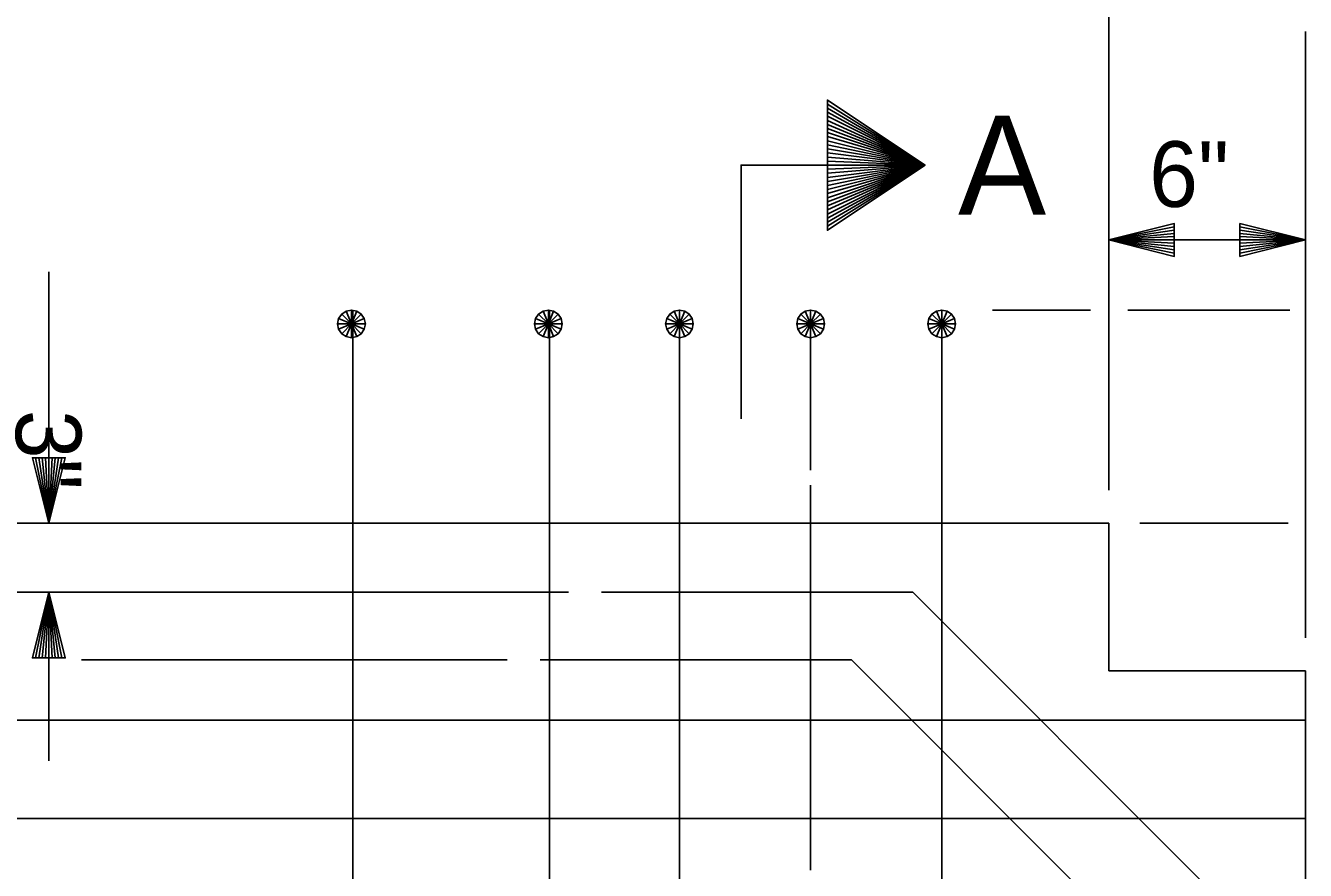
# Model space of a CAD drawing. Extents: x 0 to 34.7, y 0 to 24.5.
# Drawn here: x 14.655 to 17.095, y 4.967 to 6.576 of the extents above; entities that cross this region are included whole.
import ezdxf

# ---------------------------------------------------------------- set-up
doc = ezdxf.new("R2010")
doc.units = 0
for name, color, linetype in [('Dimension Lines', 7, 'Continuous'), ('Rebar Lines', 7, 'Continuous'), ('Sup Concrete Girder Lines', 7, 'Continuous'), ('Text', 7, 'Continuous')]:
    doc.layers.add(name, color=color, linetype=linetype)

msp = doc.modelspace()

# ---------------------------------------------------------------- linework, layer by layer
at = {"layer": 'Dimension Lines'}
for p, q in [((16.7203, 5.6914), (16.7203, 6.7158)), ((17.0953, 5.4101), (17.0953, 6.5653)), ((17.0953, 6.1681), (16.7203, 6.1681)), ((14.6996, 5.6283), (14.6996, 6.1074)), ((16.4987, 6.0346), (16.6857, 6.0346)), ((16.757, 6.0346), (17.0653, 6.0346)), ((16.7794, 5.6283), (17.0624, 5.6283)), ((15.6903, 5.4968), (14.1407, 5.4968)), ((14.6996, 5.1755), (14.6996, 5.4968)), ((15.5732, 5.368), (14.7619, 5.368))]:
    msp.add_line(p, q, dxfattribs=at)
for points in [[(16.1841, 6.4346), (16.3702, 6.3106), (16.1841, 6.4269), (16.1841, 6.4192), (16.3702, 6.3106), (16.1841, 6.4115), (16.1841, 6.4037), (16.3702, 6.3106), (16.1841, 6.3959), (16.1841, 6.3882), (16.3702, 6.3106), (16.1841, 6.3804), (16.1841, 6.3727), (16.3702, 6.3106), (16.1841, 6.3649), (16.1841, 6.3571), (16.3702, 6.3106), (16.1841, 6.3494), (16.1841, 6.3416), (16.3702, 6.3106), (16.1841, 6.3338), (16.1841, 6.3261), (16.3702, 6.3106), (16.1841, 6.3183), (16.1841, 6.3028), (16.3702, 6.3106), (16.1841, 6.2951), (16.1841, 6.2873), (16.3702, 6.3106), (16.1841, 6.2795), (16.1841, 6.2718), (16.3702, 6.3106), (16.1841, 6.264), (16.1841, 6.2563), (16.3702, 6.3106), (16.1841, 6.2485), (16.1841, 6.2408), (16.3702, 6.3106), (16.1841, 6.233), (16.1841, 6.2253), (16.3702, 6.3106), (16.1841, 6.2175), (16.1841, 6.2097), (16.3702, 6.3106), (16.1841, 6.2019), (16.1841, 6.1942), (16.3702, 6.3106), (16.1841, 6.1866), (16.1841, 6.4346), (16.3702, 6.3106), (16.1841, 6.4269)], [(16.0193, 5.8271), (16.0193, 6.3106), (16.3702, 6.3106)], [(16.8453, 6.1681), (16.8453, 6.1744), (16.7203, 6.1681), (16.8453, 6.1806), (16.8453, 6.1869), (16.7203, 6.1681), (16.8453, 6.1931), (16.8453, 6.1994), (16.7203, 6.1681), (16.8453, 6.1369), (16.8453, 6.1431), (16.7203, 6.1681), (16.8453, 6.1494), (16.8453, 6.1556), (16.7203, 6.1681), (16.8453, 6.1619), (16.8453, 6.1994), (16.8453, 6.1369), (16.7203, 6.1681), (16.8453, 6.1994)], [(16.9703, 6.1681), (16.9703, 6.1619), (17.0953, 6.1681), (16.9703, 6.1556), (16.9703, 6.1494), (17.0953, 6.1681), (16.9703, 6.1431), (16.9703, 6.1369), (17.0953, 6.1681), (16.9703, 6.1994), (16.9703, 6.1931), (17.0953, 6.1681), (16.9703, 6.1869), (16.9703, 6.1806), (17.0953, 6.1681), (16.9703, 6.1744), (16.9703, 6.1369), (16.9703, 6.1994), (17.0953, 6.1681), (16.9703, 6.1369)], [(14.6996, 5.7533), (14.6934, 5.7533), (14.6996, 5.6283), (14.6871, 5.7533), (14.6809, 5.7533), (14.6996, 5.6283), (14.6746, 5.7533), (14.6684, 5.7533), (14.6996, 5.6283), (14.7309, 5.7533), (14.7246, 5.7533), (14.6996, 5.6283), (14.7184, 5.7533), (14.7121, 5.7533), (14.6996, 5.6283), (14.7059, 5.7533), (14.6684, 5.7533), (14.7309, 5.7533), (14.6996, 5.6283), (14.6684, 5.7533)], [(14.6996, 5.3718), (14.7059, 5.3718), (14.6996, 5.4968), (14.7121, 5.3718), (14.7184, 5.3718), (14.6996, 5.4968), (14.7246, 5.3718), (14.7309, 5.3718), (14.6996, 5.4968), (14.6684, 5.3718), (14.6746, 5.3718), (14.6996, 5.4968), (14.6809, 5.3718), (14.6871, 5.3718), (14.6996, 5.4968), (14.6934, 5.3718), (14.7309, 5.3718), (14.6684, 5.3718), (14.6996, 5.4968), (14.7309, 5.3718)]]:
    msp.add_lwpolyline(points, dxfattribs=at)
at = {"layer": 'Rebar Lines'}
for p, q in [((15.279, 3.5971), (15.279, 6.0346)), ((15.6543, 3.5971), (15.6543, 6.0346)), ((15.9019, 3.5971), (15.9019, 6.0346)), ((16.1519, 5.7297), (16.1519, 6.0346)), ((16.4019, 4.6814), (16.4019, 6.0346)), ((16.1519, 4.9673), (16.1519, 5.7011))]:
    msp.add_line(p, q, dxfattribs=at)
for points in [[(15.2766, 6.0346), (15.2666, 6.0327), (15.258, 6.0269), (15.2522, 6.0183), (15.2502, 6.0082), (15.2522, 5.9981), (15.258, 5.9895), (15.2665, 5.9839), (15.2766, 5.9818), (15.2867, 5.9839), (15.2953, 5.9895), (15.301, 5.9981), (15.3031, 6.0082), (15.301, 6.0183), (15.2953, 6.0269), (15.2868, 6.0327), (15.2766, 6.0346), (15.2766, 6.0082), (15.2766, 5.9818), (15.2665, 5.9839), (15.2766, 6.0082), (15.258, 5.9895), (15.2522, 5.9981), (15.2766, 6.0082), (15.2502, 6.0082), (15.2522, 6.0183), (15.2766, 6.0082), (15.258, 6.0269), (15.2666, 6.0327), (15.2766, 6.0082), (15.2868, 6.0327), (15.2953, 6.0269), (15.2766, 6.0082), (15.301, 6.0183), (15.3031, 6.0082), (15.2766, 6.0082), (15.301, 5.9981), (15.2953, 5.9895), (15.2766, 6.0082), (15.2867, 5.9839)], [(15.652, 6.0346), (15.6419, 6.0327), (15.6333, 6.0269), (15.6276, 6.0183), (15.6256, 6.0082), (15.6276, 5.9981), (15.6333, 5.9895), (15.6419, 5.9839), (15.652, 5.9818), (15.6621, 5.9839), (15.6707, 5.9895), (15.6764, 5.9981), (15.6784, 6.0082), (15.6764, 6.0183), (15.6707, 6.0269), (15.6621, 6.0327), (15.652, 6.0346), (15.652, 6.0082), (15.652, 5.9818), (15.6419, 5.9839), (15.652, 6.0082), (15.6333, 5.9895), (15.6276, 5.9981), (15.652, 6.0082), (15.6256, 6.0082), (15.6276, 6.0183), (15.652, 6.0082), (15.6333, 6.0269), (15.6419, 6.0327), (15.652, 6.0082), (15.6621, 6.0327), (15.6707, 6.0269), (15.652, 6.0082), (15.6764, 6.0183), (15.6784, 6.0082), (15.652, 6.0082), (15.6764, 5.9981), (15.6707, 5.9895), (15.652, 6.0082), (15.6621, 5.9839)], [(15.9019, 6.0346), (15.8919, 6.0327), (15.8833, 6.0269), (15.8776, 6.0183), (15.8755, 6.0082), (15.8776, 5.9981), (15.8833, 5.9895), (15.8918, 5.9839), (15.9019, 5.9818), (15.912, 5.9839), (15.9206, 5.9895), (15.9264, 5.9981), (15.9284, 6.0082), (15.9264, 6.0183), (15.9207, 6.0269), (15.9121, 6.0327), (15.9019, 6.0346), (15.9019, 6.0082), (15.9019, 5.9818), (15.8918, 5.9839), (15.9019, 6.0082), (15.8833, 5.9895), (15.8776, 5.9981), (15.9019, 6.0082), (15.8755, 6.0082), (15.8776, 6.0183), (15.9019, 6.0082), (15.8833, 6.0269), (15.8919, 6.0327), (15.9019, 6.0082), (15.9121, 6.0327), (15.9207, 6.0269), (15.9019, 6.0082), (15.9264, 6.0183), (15.9284, 6.0082), (15.9019, 6.0082), (15.9264, 5.9981), (15.9206, 5.9895), (15.9019, 6.0082), (15.912, 5.9839)], [(16.1519, 6.0346), (16.1419, 6.0327), (16.1333, 6.0269), (16.1276, 6.0183), (16.1255, 6.0082), (16.1276, 5.9981), (16.1333, 5.9895), (16.1418, 5.9839), (16.1519, 5.9818), (16.162, 5.9839), (16.1706, 5.9895), (16.1764, 5.9981), (16.1784, 6.0082), (16.1764, 6.0183), (16.1707, 6.0269), (16.1621, 6.0327), (16.1519, 6.0346), (16.1519, 6.0082), (16.1519, 5.9818), (16.1418, 5.9839), (16.1519, 6.0082), (16.1333, 5.9895), (16.1276, 5.9981), (16.1519, 6.0082), (16.1255, 6.0082), (16.1276, 6.0183), (16.1519, 6.0082), (16.1333, 6.0269), (16.1419, 6.0327), (16.1519, 6.0082), (16.1621, 6.0327), (16.1707, 6.0269), (16.1519, 6.0082), (16.1764, 6.0183), (16.1784, 6.0082), (16.1519, 6.0082), (16.1764, 5.9981), (16.1706, 5.9895), (16.1519, 6.0082), (16.162, 5.9839)], [(16.4019, 6.0346), (16.3918, 6.0327), (16.3832, 6.0269), (16.3775, 6.0183), (16.3755, 6.0082), (16.3775, 5.9981), (16.3832, 5.9895), (16.3918, 5.9839), (16.4019, 5.9818), (16.412, 5.9839), (16.4206, 5.9895), (16.4263, 5.9981), (16.4283, 6.0082), (16.4263, 6.0183), (16.4206, 6.0269), (16.4121, 6.0327), (16.4019, 6.0346), (16.4019, 6.0082), (16.4019, 5.9818), (16.3918, 5.9839), (16.4019, 6.0082), (16.3832, 5.9895), (16.3775, 5.9981), (16.4019, 6.0082), (16.3755, 6.0082), (16.3775, 6.0183), (16.4019, 6.0082), (16.3832, 6.0269), (16.3918, 6.0327), (16.4019, 6.0082), (16.4121, 6.0327), (16.4206, 6.0269), (16.4019, 6.0082), (16.4263, 6.0183), (16.4283, 6.0082), (16.4019, 6.0082), (16.4263, 5.9981), (16.4206, 5.9895), (16.4019, 6.0082), (16.412, 5.9839)], [(16.9018, 4.6403), (16.9018, 4.9421), (16.3471, 5.4968), (15.7533, 5.4968)], [(16.6519, 3.5971), (16.6519, 4.9461), (16.23, 5.368), (15.6362, 5.368)]]:
    msp.add_lwpolyline(points, dxfattribs=at)
at = {"layer": 'Sup Concrete Girder Lines'}
for p, q in [((16.7203, 5.6283), (14.2674, 5.6283)), ((16.7203, 5.3471), (16.7203, 5.6283)), ((17.0953, 5.3471), (16.7203, 5.3471)), ((17.0953, 5.2533), (17.0953, 5.3471)), ((14.2674, 5.2533), (17.0953, 5.2533)), ((17.0953, 5.0658), (17.0953, 5.2533)), ((3.309, 5.0658), (17.0953, 5.0658)), ((17.0953, 4.1283), (17.0953, 5.0658))]:
    msp.add_line(p, q, dxfattribs=at)

# ---------------------------------------------------------------- texts
at = {"layer": 'Text'}
for s, height, p in [('A', 0.188, (16.4332, 6.2166)), ('6"', 0.125, (16.7975, 6.2311))]:
    msp.add_text(s, height=height, dxfattribs=at).set_placement(p)
msp.add_text('3"', height=0.125, rotation=270, dxfattribs=at).set_placement((14.6367, 5.8444))

doc.saveas('drawing.dxf')
